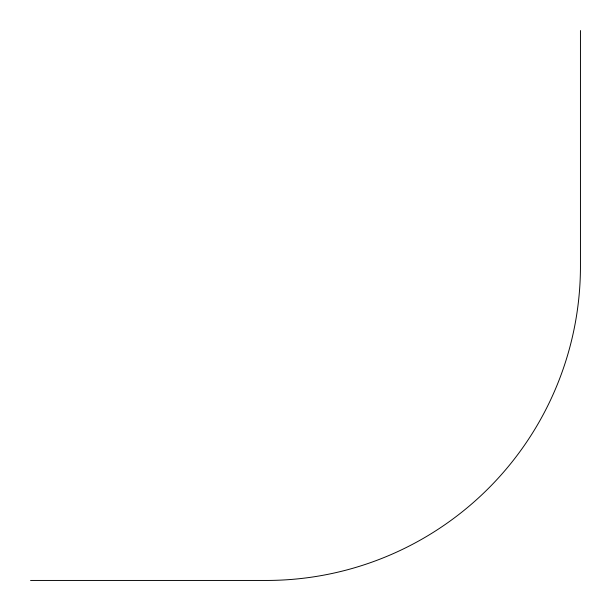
<?xml version="1.0" encoding="UTF-8"?>
<svg xmlns="http://www.w3.org/2000/svg" width="611" height="611" viewBox="0 0 611 611"><rect width="100%" height="100%" fill="white"/><g stroke="black" fill="none" stroke-linecap="round" stroke-linejoin="round"><path stroke-width="0.92" d="M30.55 580.45L266.22 580.45A314.23 314.23 0 0 0 580.45 266.22L580.45 30.55"/></g></svg>
